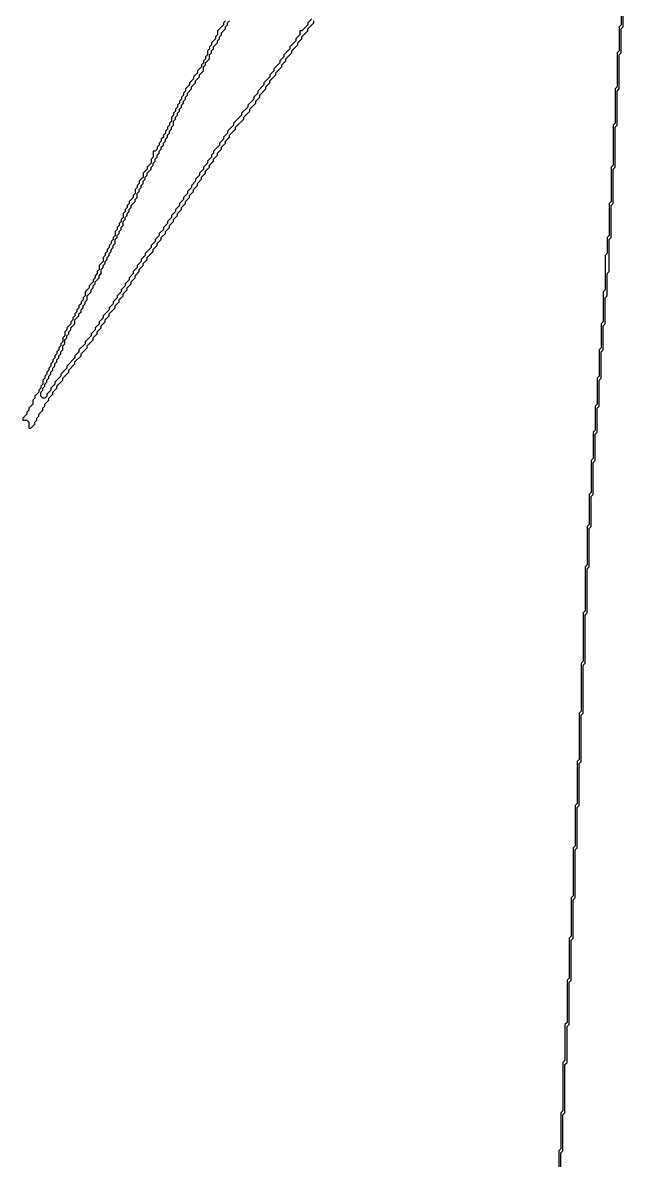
# Model space of a CAD drawing. Header units: metres. Extents: x 0 to 500, y 0 to 703.
# Drawn here: x 138.6 to 176, y 104.5 to 175.4 of the extents above; entities that cross this region are included whole.
import ezdxf

# ---------------------------------------------------------------- set-up
doc = ezdxf.new("R2010")
doc.units = ezdxf.units.M

msp = doc.modelspace()

# ---------------------------------------------------------------- linework, layer by layer
for points in [[(175.875, 176.625), (175.875, 175.25), (175.75, 175.125), (175.75, 173.625), (175.625, 173.5), (175.625, 171.375), (175.5, 171.25), (175.5, 169.125), (175.375, 169), (175.375, 166.5), (175.25, 166.375), (175.25, 164.25), (175.125, 164.125), (175.125, 162.125), (175, 162), (175, 161), (174.875, 160.875), (174.875, 158.75), (174.75, 158.625), (174.75, 156.75), (174.625, 156.625), (174.625, 155.125), (174.5, 155), (174.5, 153.375), (174.375, 153.25), (174.375, 151.625), (174.25, 151.5), (174.25, 150), (174.125, 149.875), (174.125, 148.25), (174, 148.125), (174, 146.125), (173.875, 146), (173.875, 144.125), (173.75, 144), (173.75, 141.625), (173.625, 141.5), (173.625, 138.75), (173.5, 138.625), (173.5, 135.625), (173.375, 135.5), (173.375, 132.5), (173.25, 132.375), (173.25, 129.5), (173.125, 129.375), (173.125, 126.75), (173, 126.625), (173, 124.125), (172.875, 124), (172.875, 121), (172.75, 120.875), (172.75, 118.5), (172.625, 118.375), (172.625, 115.875), (172.5, 115.75), (172.5, 113.125), (172.375, 113), (172.375, 110.75), (172.25, 110.625), (172.25, 107.625), (172.125, 107.5), (172.125, 105.25), (172, 105.125), (172, 103.5)], [(172.125, 103.375), (172.125, 105), (172.25, 105.125), (172.25, 107.375), (172.375, 107.5), (172.375, 110.5), (172.5, 110.625), (172.5, 112.875), (172.625, 113), (172.625, 115.625), (172.75, 115.75), (172.75, 118.25), (172.875, 118.375), (172.875, 120.75), (173, 120.875), (173, 123.875), (173.125, 124), (173.125, 126.5), (173.25, 126.625), (173.25, 129.25), (173.375, 129.375), (173.375, 132.25), (173.5, 132.375), (173.5, 135.375), (173.625, 135.5), (173.625, 138.5), (173.75, 138.625), (173.75, 141.375), (173.875, 141.5), (173.875, 143.875), (174, 144), (174, 145.875), (174.125, 146), (174.125, 148), (174.25, 148.125), (174.25, 149.75), (174.375, 149.875), (174.375, 151.375), (174.5, 151.5), (174.5, 153.125), (174.625, 153.25), (174.625, 154.875), (174.75, 155), (174.75, 156.5), (174.875, 156.625), (174.875, 158.25), (175, 158.375), (175, 159.75), (175.125, 159.875), (175.125, 161.875), (175.25, 162), (175.25, 164), (175.375, 164.125), (175.375, 166.25), (175.5, 166.375), (175.5, 168.875), (175.625, 169), (175.625, 171.125), (175.75, 171.25), (175.75, 173.375), (175.875, 173.5), (175.875, 175), (176, 175.125), (176, 176.5)], [(151.25, 175.5), (151.125, 175.375), (151.125, 175.25), (150.75, 174.875), (150.75, 174.625), (150.625, 174.5), (150.625, 174.375), (150.375, 174.125), (150.375, 174), (150.25, 173.875), (150.25, 173.75), (150.125, 173.625), (150.125, 173.375), (150, 173.25), (150, 173.125), (149.875, 173), (149.875, 172.875), (149.75, 172.75), (149.75, 172.625), (149.5, 172.375), (149.5, 172.25), (149.25, 172), (149.25, 171.875), (149, 171.625), (149, 171.5), (148.75, 171.25), (148.75, 171.125), (148.625, 171), (148.625, 170.875), (148.5, 170.75), (148.5, 170.625), (148.375, 170.5), (148.375, 170.375), (148.25, 170.25), (148.25, 170.125), (148.125, 170), (148.125, 169.875), (148, 169.75), (148, 169.625), (147.875, 169.5), (147.875, 169.25), (147.75, 169.125), (147.75, 169), (147.625, 168.875), (147.625, 168.75), (147.5, 168.625), (147.5, 168.5), (147.375, 168.375), (147.375, 168.25), (147.25, 168.125), (147.25, 168), (147.125, 167.875), (147.125, 167.75), (147, 167.625), (147, 167.5), (146.875, 167.375), (146.75, 167.375), (146.75, 167), (146.625, 166.875), (146.625, 166.625), (146.375, 166.375), (146.375, 166.25), (146.125, 166), (146.125, 165.75), (145.875, 165.5), (145.875, 165.375), (145.75, 165.25), (145.75, 165.125), (145.625, 165), (145.625, 164.75), (145.5, 164.625), (145.5, 164.5), (145.25, 164.25), (145.25, 164.125), (145.125, 164), (145.125, 163.875), (145, 163.75), (145, 163.625), (144.875, 163.5), (144.875, 163.25), (144.75, 163.125), (144.75, 163), (144.625, 162.875), (144.625, 162.75), (144.5, 162.625), (144.5, 162.5), (144.375, 162.375), (144.375, 162.125), (144.25, 162), (144.25, 161.875), (144.125, 161.75), (144.125, 161.625), (144, 161.5), (144, 161.375), (143.875, 161.25), (143.875, 161.125), (143.75, 161), (143.75, 160.875), (143.625, 160.75), (143.625, 160.5), (143.375, 160.25), (143.375, 160), (143.25, 159.875), (143.25, 159.75), (143.125, 159.625), (143.125, 159.5), (143, 159.375), (143, 159.25), (142.75, 159), (142.75, 158.875), (142.5, 158.625), (142.5, 158.375), (142.375, 158.25), (142.375, 158.125), (142.25, 158), (142.25, 157.875), (142.125, 157.75), (142.125, 157.625), (142, 157.5), (142, 157.375), (141.875, 157.25), (141.875, 157.125), (141.75, 157), (141.75, 156.875), (141.625, 156.75), (141.625, 156.625), (141.375, 156.375), (141.375, 156.25), (141.25, 156.125), (141.25, 155.875), (141.125, 155.75), (141.125, 155.5), (141, 155.375), (141, 155.25), (140.875, 155.125), (140.875, 155), (140.75, 154.875), (140.75, 154.75), (140.625, 154.625), (140.625, 154.5), (140.5, 154.375), (140.5, 154.25), (140.375, 154.125), (140.375, 154), (140.25, 153.875), (140.25, 153.75), (140.125, 153.625), (140.125, 153.5), (140, 153.375), (140, 153.25), (139.875, 153.125), (139.875, 152.875), (139.75, 152.75), (139.75, 152.625), (139.625, 152.5), (139.625, 152.375), (139.375, 152.125), (139.375, 152), (139.25, 151.875), (139.25, 151.625), (139, 151.375), (139, 151.25), (138.875, 151.125), (138.875, 151), (138.625, 150.75), (138.625, 150.625), (138.875, 150.625), (139, 150.5), (139, 150.125), (139.125, 150.125), (139.375, 150.375), (139.375, 150.5), (139.5, 150.625), (139.5, 150.75), (139.625, 150.875), (139.625, 151), (139.875, 151.25), (139.875, 151.375), (140, 151.5), (140, 151.625), (140.25, 151.875), (140.25, 152), (140.5, 152.25), (140.5, 152.375), (140.75, 152.625), (140.75, 152.75), (141.125, 153.125), (141.125, 153.25), (141.5, 153.625), (141.5, 153.75), (141.875, 154.125), (141.875, 154.25), (142.25, 154.625), (142.25, 154.75), (142.625, 155.125), (142.625, 155.25), (143, 155.625), (143, 155.75), (143.25, 156), (143.25, 156.125), (143.5, 156.375), (143.5, 156.5), (143.75, 156.75), (143.75, 156.875), (144, 157.125), (144, 157.25), (144.375, 157.625), (144.375, 157.75), (144.625, 158), (144.625, 158.125), (144.875, 158.375), (144.875, 158.5), (145.125, 158.75), (145.125, 158.875), (145.375, 159.125), (145.375, 159.25), (145.625, 159.5), (145.625, 159.625), (145.875, 159.875), (145.875, 160), (146.125, 160.25), (146.125, 160.375), (146.375, 160.625), (146.375, 160.75), (146.75, 161.125), (146.75, 161.25), (147, 161.5), (147, 161.625), (147.25, 161.875), (147.25, 162), (147.5, 162.25), (147.5, 162.375), (147.75, 162.625), (147.75, 162.75), (148, 163), (148, 163.125), (148.25, 163.375), (148.25, 163.5), (148.5, 163.75), (148.5, 163.875), (148.75, 164.125), (148.75, 164.25), (149, 164.5), (149, 164.625), (149.25, 164.875), (149.25, 165), (149.5, 165.25), (149.5, 165.375), (149.75, 165.625), (149.75, 165.75), (150, 166), (150, 166.125), (150.25, 166.375), (150.25, 166.5), (150.5, 166.75), (150.5, 166.875), (150.75, 167.125), (150.75, 167.25), (151, 167.5), (151, 167.625), (151.25, 167.875), (151.25, 168), (151.5, 168.25), (151.5, 168.375), (151.875, 168.75), (151.875, 168.875), (152.375, 169.375), (152.375, 169.5), (152.75, 169.875), (152.75, 170), (153.125, 170.375), (153.125, 170.5), (153.375, 170.75), (153.375, 170.875), (153.75, 171.25), (153.75, 171.375), (154, 171.625), (154, 171.75), (154.375, 172.125), (154.375, 172.25), (154.75, 172.625), (154.75, 172.75), (155, 173), (155, 173.125), (155.375, 173.5), (155.375, 173.625), (155.75, 174), (155.75, 174.125), (156, 174.375), (156, 174.5), (156.375, 174.875), (156.375, 175), (156.75, 175.375), (156.75, 175.5)], [(156.625, 175.625), (156.375, 175.375), (156.375, 175.25), (156, 174.875), (155.875, 174.875), (155.875, 174.625), (155.625, 174.375), (155.625, 174.25), (155.25, 173.875), (155.25, 173.75), (154.875, 173.375), (154.875, 173.25), (154.625, 173), (154.625, 172.875), (154.25, 172.5), (154.25, 172.375), (154, 172.125), (154, 172), (153.625, 171.625), (153.625, 171.5), (153.25, 171.125), (153.25, 171), (153, 170.75), (153, 170.625), (152.625, 170.25), (152.625, 170.125), (152.25, 169.75), (152.25, 169.625), (151.75, 169.125), (151.75, 169), (151.375, 168.625), (151.375, 168.5), (151.125, 168.25), (151.125, 168.125), (150.875, 167.875), (150.875, 167.75), (150.5, 167.375), (150.5, 167.25), (150.375, 167.125), (150.375, 167), (150.125, 166.75), (150.125, 166.625), (149.875, 166.375), (149.875, 166.25), (149.625, 166), (149.625, 165.875), (149.375, 165.625), (149.375, 165.5), (149.125, 165.25), (149.125, 165.125), (148.875, 164.875), (148.875, 164.75), (148.625, 164.5), (148.625, 164.375), (148.375, 164.125), (148.375, 164), (148.125, 163.75), (148.125, 163.625), (147.875, 163.375), (147.875, 163.25), (147.625, 163), (147.625, 162.875), (147.375, 162.625), (147.375, 162.5), (147.125, 162.25), (147.125, 162.125), (146.875, 161.875), (146.875, 161.75), (146.625, 161.5), (146.625, 161.375), (146.25, 161), (146.25, 160.875), (146, 160.625), (146, 160.5), (145.75, 160.25), (145.75, 160.125), (145.5, 159.875), (145.5, 159.75), (145.25, 159.5), (145.25, 159.375), (145, 159.125), (145, 159), (144.75, 158.75), (144.75, 158.625), (144.5, 158.375), (144.5, 158.25), (144.25, 158), (144.25, 157.875), (144, 157.625), (144, 157.5), (143.625, 157.125), (143.625, 157), (143.375, 156.75), (143.375, 156.625), (143.125, 156.375), (143.125, 156.25), (142.875, 156), (142.875, 155.875), (142.5, 155.5), (142.5, 155.375), (142.125, 155), (142.125, 154.875), (141.875, 154.625), (141.875, 154.5), (141.375, 154), (141.375, 153.875), (141, 153.5), (141, 153.375), (140.625, 153), (140.625, 152.875), (140.375, 152.625), (140.375, 152.5), (140.125, 152.25), (140.125, 152.125), (140, 152), (139.875, 152), (139.75, 152.125), (139.75, 152.375), (139.875, 152.5), (139.875, 152.625), (140, 152.75), (140, 152.875), (140.125, 153), (140.125, 153.125), (140.25, 153.25), (140.25, 153.375), (140.375, 153.5), (140.375, 153.625), (140.5, 153.75), (140.5, 153.875), (140.625, 154), (140.625, 154.125), (140.75, 154.25), (140.75, 154.375), (140.875, 154.5), (140.875, 154.625), (141, 154.75), (141, 154.875), (141.125, 155), (141.125, 155.25), (141.25, 155.375), (141.25, 155.625), (141.375, 155.75), (141.375, 155.875), (141.5, 156), (141.5, 156.125), (141.625, 156.25), (141.625, 156.375), (141.875, 156.625), (141.875, 156.875), (142.125, 157.125), (142.125, 157.25), (142.25, 157.375), (142.25, 157.5), (142.375, 157.625), (142.375, 157.75), (142.5, 157.875), (142.5, 158), (142.625, 158.125), (142.625, 158.375), (142.875, 158.625), (142.875, 158.75), (143, 158.875), (143, 159), (143.125, 159.125), (143.125, 159.25), (143.375, 159.5), (143.375, 159.625), (143.5, 159.75), (143.5, 160), (143.625, 160.125), (143.625, 160.25), (143.75, 160.375), (143.75, 160.5), (143.875, 160.625), (143.875, 160.75), (144, 160.875), (144, 161), (144.125, 161.125), (144.125, 161.25), (144.25, 161.375), (144.25, 161.5), (144.375, 161.625), (144.375, 161.875), (144.5, 162), (144.5, 162.125), (144.625, 162.25), (144.625, 162.375), (144.75, 162.5), (144.75, 162.625), (144.875, 162.75), (144.875, 163), (145, 163.125), (145, 163.25), (145.125, 163.375), (145.125, 163.5), (145.25, 163.625), (145.25, 163.75), (145.375, 163.875), (145.375, 164), (145.625, 164.25), (145.625, 164.375), (145.75, 164.5), (145.75, 164.75), (145.875, 164.875), (145.875, 165), (146, 165.125), (146, 165.25), (146.125, 165.375), (146.125, 165.5), (146.25, 165.625), (146.25, 165.75), (146.375, 165.875), (146.375, 166), (146.625, 166.25), (146.625, 166.375), (146.75, 166.5), (146.75, 166.625), (146.875, 166.75), (146.875, 166.875), (147, 167), (147, 167.125), (147.125, 167.25), (147.125, 167.375), (147.25, 167.5), (147.25, 167.625), (147.375, 167.75), (147.375, 167.875), (147.5, 168), (147.5, 168.125), (147.625, 168.25), (147.625, 168.375), (147.75, 168.5), (147.75, 168.625), (147.875, 168.75), (147.875, 168.875), (148, 169), (148, 169.25), (148.125, 169.375), (148.125, 169.5), (148.25, 169.625), (148.25, 169.75), (148.375, 169.875), (148.375, 170), (148.5, 170.125), (148.5, 170.25), (148.625, 170.375), (148.625, 170.5), (148.75, 170.625), (148.75, 170.75), (148.875, 170.875), (148.875, 171), (149.125, 171.25), (149.125, 171.375), (149.375, 171.625), (149.375, 171.75), (149.625, 172), (149.625, 172.125), (149.875, 172.375), (149.875, 172.625), (150, 172.75), (150, 172.875), (150.25, 173.125), (150.25, 173.375), (150.375, 173.5), (150.375, 173.625), (150.5, 173.75), (150.5, 173.875), (150.75, 174.125), (150.75, 174.25), (150.875, 174.375), (150.875, 174.5), (151, 174.625), (151, 174.75), (151.25, 175), (151.25, 175.125), (151.375, 175.25), (151.375, 175.375), (151.5, 175.5)]]:
    msp.add_lwpolyline(points)

doc.saveas('drawing.dxf')
